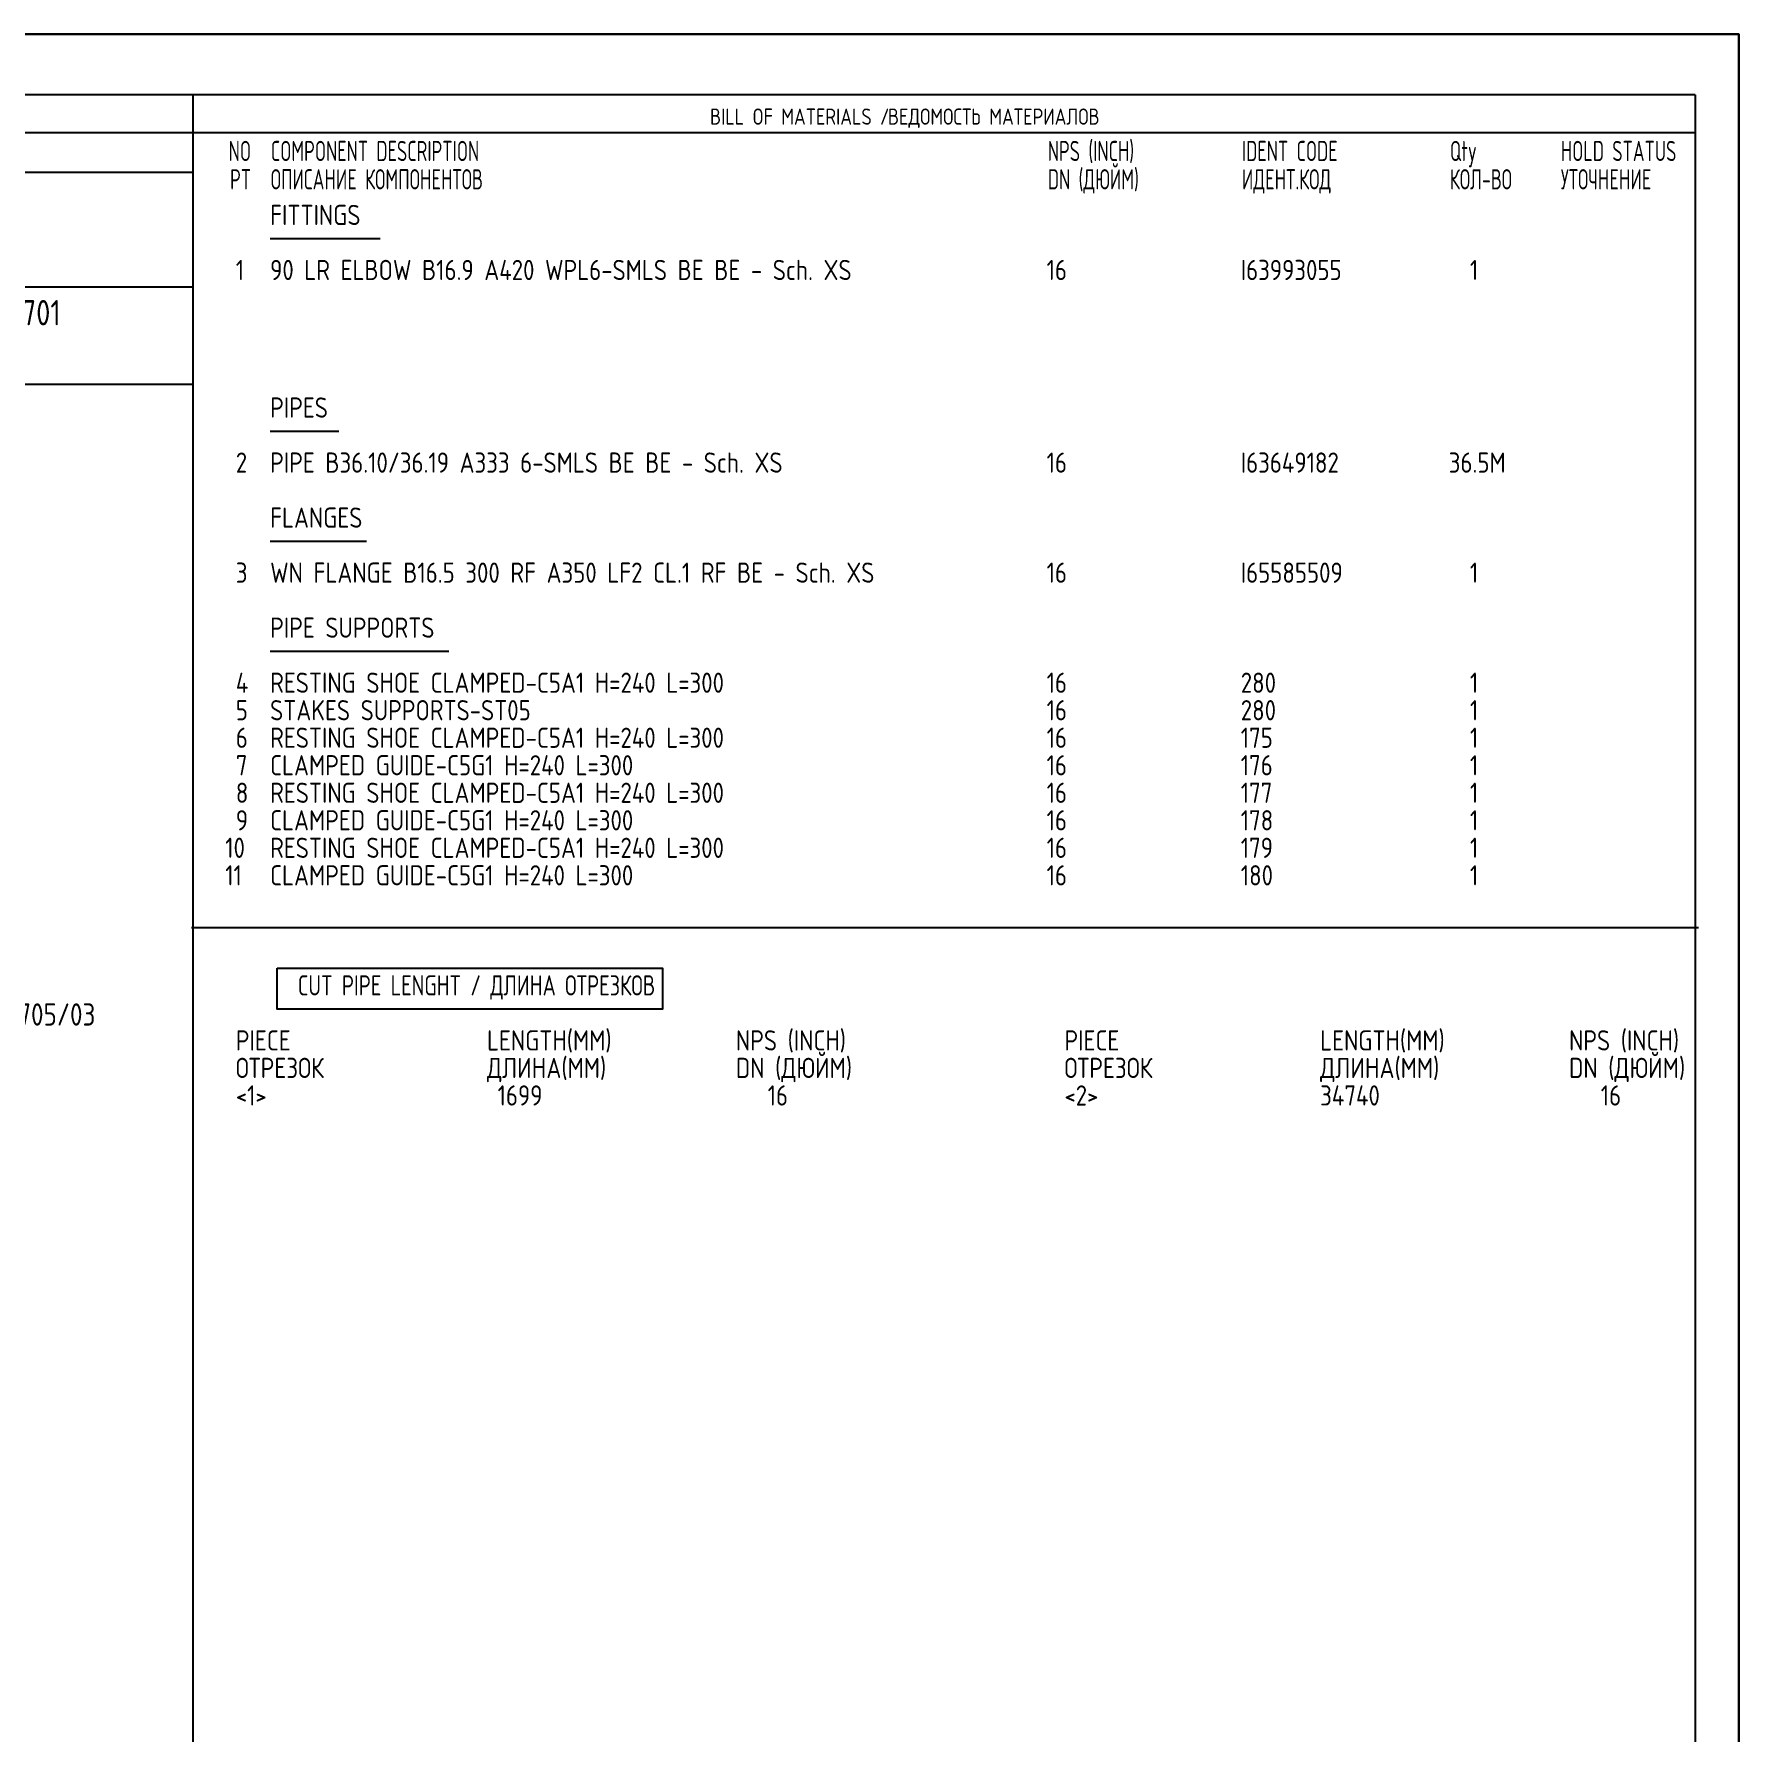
# Model space of a CAD drawing. Extents: x 0 to 594, y 0 to 420.
# Drawn here: x 383.2 to 594, y 210 to 420 of the extents above; entities that cross this region are included whole.
import ezdxf
from ezdxf.enums import TextEntityAlignment as Align

# ---------------------------------------------------------------- set-up
doc = ezdxf.new("R2010")
doc.units = 0
doc.header["$MEASUREMENT"] = 0
doc.linetypes.add('BORDER_2012_SLN$0$8001.Solid', pattern=[0])
for name, color, linetype in [('BORDER_2012_SLN$0$2', 7, 'Continuous'), ('BORDER_2012_SLN$0$GT_1', 7, 'Continuous'), ('GT_1', 7, 'Continuous')]:
    doc.layers.add(name, color=color, linetype=linetype)
for name, color, linetype, lineweight in [('BORDER_2012_SLN$0$BG_Level_1', 7, 'BORDER_2012_SLN$0$8001.Solid', 25), ('BORDER_2012_SLN$0$Level_1', 7, 'BORDER_2012_SLN$0$8001.Solid', 25), ('BORDER_2012_SLN$0$Level_18', 7, 'BORDER_2012_SLN$0$8001.Solid', 25)]:
    doc.layers.add(name, color=color, linetype=linetype, lineweight=lineweight)
doc.styles.add('BORDER_2012_SLN$0$GOST type A', font='GOST type A')
doc.styles.add('BORDER_2012_SLN$0$HTX1', font='')
doc.styles.add('HTX1', font='')
doc.styles.get('BORDER_2012_SLN$0$HTX1').set_extended_font_data('GOST type A')
doc.styles.get('HTX1').set_extended_font_data('GOST type A')

# ---------------------------------------------------------------- blocks, each defined once
blk = doc.blocks.new('BORDER_2012_SLN')
at = {"layer": 'BORDER_2012_SLN$0$2'}
blk.add_line((162.42, 407.85), (588.6, 407.85), dxfattribs=at)
at = {"layer": 'BORDER_2012_SLN$0$Level_1', "color": 7, "lineweight": -3}
for p, q in [((588.6, 412.5), (25.4, 412.5)), ((402.9, 7.5), (402.9, 412.5)), ((588.6, 412.5), (588.6, 7.5)), ((402.75, 402.9), (188.39, 402.9)), ((402.9, 388.7), (162.37, 388.68)), ((402.9, 376.7), (25.4, 376.7))]:
    blk.add_line(p, q, dxfattribs=at)
at = {"layer": 'BORDER_2012_SLN$0$Level_18', "color": 7, "lineweight": -3, "flags": 128}
blk.add_lwpolyline([(0, 0), (0, 420), (594, 420), (594, 0)], close=True, dxfattribs=at)
at = {"layer": 'BORDER_2012_SLN$0$BG_Level_1', "color": 7, "style": 'BORDER_2012_SLN$0$GOST type A'}
for s, p in [('BILL OF MATERIALS / ', (466.8, 408.8)), ('ВЕДОМОСТЬ МАТЕРИАЛОВ', (488.8, 408.8))]:
    blk.add_text(s, height=2, dxfattribs=at).set_placement(p)
at = {"layer": 'BORDER_2012_SLN$0$GT_1', "style": 'BORDER_2012_SLN$0$HTX1', "width": 0.8}
for s, p in [('NO', (410.06, 404.3)), ('PT', (410.06, 400.8))]:
    blk.add_text(s, height=2.5, dxfattribs=at).set_placement(p, align=Align.RIGHT)
for s, p in [('COMPONENT DESCRIPTION', (412.5, 404.3)), ('NPS (INCH)', (508.56, 404.3)), ('IDENT CODE', (532.56, 404.3)), ('Qty', (558.27, 404.3)), ('HOLD STATUS', (571.99, 404.3)), ('ОПИСАНИЕ КОМПОНЕНТОВ', (412.5, 400.8)), ('DN (ДЮЙМ)', (508.56, 400.8)), ('ИДЕНТ.КОД', (532.56, 400.8)), ('КОЛ-ВО', (558.27, 400.8)), ('УТОЧНЕНИЕ', (571.99, 400.8))]:
    blk.add_text(s, height=2.5, dxfattribs=at).set_placement(p)

msp = doc.modelspace()

# ---------------------------------------------------------------- linework, layer by layer
at = {"layer": 'GT_1', "flags": 128}
for points in [[(0, 0), (594, 0), (594, 420), (0, 420), (0, 0)], [(426.014, 394.704), (412.414, 394.704)], [(420.914, 370.895), (412.414, 370.895)], [(424.314, 357.289), (412.414, 357.289)], [(434.514, 343.684), (412.414, 343.684)], [(402.7, 309.559), (589, 309.559)], [(413.271, 304.514), (460.914, 304.514), (460.914, 299.466), (413.271, 299.466), (413.271, 304.514)]]:
    msp.add_lwpolyline(points, dxfattribs=at)

# ---------------------------------------------------------------- block references
at = {"linetype": 'Continuous'}
msp.add_blockref('BORDER_2012_SLN', (0, 0), dxfattribs=at)

# ---------------------------------------------------------------- texts
at = {"layer": 'GT_1', "style": 'HTX1'}
for s, height, width, p in [('FITTINGS', 2.5, 1.02, (412.414, 396.395)), ('  1', 2.5, 1.02, (405.557, 389.592)), ('90 LR ELBOW B16.9 A420 WPL6-SMLS BE BE - Sch. XS', 2.5, 1.02, (412.414, 389.592)), ('16', 2.5, 1.02, (508.414, 389.592)), ('I63993055', 2.5, 1.02, (532.414, 389.592)), ('  1', 2.5, 1.02, (558.129, 389.592)), ('SLN-2725-8765-25-F-2701', 3.125, 1.02, (345, 384)), ('PIPES', 2.5, 1.02, (412.414, 372.585)), ('  2', 2.5, 1.02, (405.557, 365.782)), ('PIPE B36.10/36.19 A333 6-SMLS BE BE - Sch. XS', 2.5, 1.02, (412.414, 365.782)), ('16', 2.5, 1.02, (508.414, 365.782)), ('I63649182', 2.5, 1.02, (532.414, 365.782)), ('36.5M', 2.5, 1.02, (558.129, 365.782)), ('FLANGES', 2.5, 1.02, (412.414, 358.98)), ('  3', 2.5, 1.02, (405.557, 352.177)), ('WN FLANGE B16.5 300 RF A350 LF2 CL.1 RF BE - Sch. XS', 2.5, 1.02, (412.414, 352.177)), ('16', 2.5, 1.02, (508.414, 352.177)), ('I65585509', 2.5, 1.02, (532.414, 352.177)), ('  1', 2.5, 1.02, (558.129, 352.177)), ('PIPE SUPPORTS', 2.5, 1.02, (412.414, 345.374)), ('  4', 2.5, 1.02, (405.557, 338.571)), ('RESTING SHOE CLAMPED-C5A1 H=240 L=300', 2.5, 1.02, (412.414, 338.571)), ('16', 2.5, 1.02, (508.414, 338.571)), ('280', 2.5, 1.02, (532.414, 338.571)), ('  1', 2.5, 1.02, (558.129, 338.571)), ('  5', 2.5, 1.02, (405.557, 335.17)), ('STAKES SUPPORTS-ST05', 2.5, 1.02, (412.414, 335.17)), ('16', 2.5, 1.02, (508.414, 335.17)), ('280', 2.5, 1.02, (532.414, 335.17)), ('  1', 2.5, 1.02, (558.129, 335.17)), ('  6', 2.5, 1.02, (405.557, 331.769)), ('RESTING SHOE CLAMPED-C5A1 H=240 L=300', 2.5, 1.02, (412.414, 331.769)), ('16', 2.5, 1.02, (508.414, 331.769)), ('175', 2.5, 1.02, (532.414, 331.769)), ('  1', 2.5, 1.02, (558.129, 331.769)), ('  7', 2.5, 1.02, (405.557, 328.367)), ('CLAMPED GUIDE-C5G1 H=240 L=300', 2.5, 1.02, (412.414, 328.367)), ('16', 2.5, 1.02, (508.414, 328.367)), ('176', 2.5, 1.02, (532.414, 328.367)), ('  1', 2.5, 1.02, (558.129, 328.367)), ('  8', 2.5, 1.02, (405.557, 324.966)), ('RESTING SHOE CLAMPED-C5A1 H=240 L=300', 2.5, 1.02, (412.414, 324.966)), ('16', 2.5, 1.02, (508.414, 324.966)), ('177', 2.5, 1.02, (532.414, 324.966)), ('  1', 2.5, 1.02, (558.129, 324.966)), ('  9', 2.5, 1.02, (405.557, 321.565)), ('CLAMPED GUIDE-C5G1 H=240 L=300', 2.5, 1.02, (412.414, 321.565)), ('16', 2.5, 1.02, (508.414, 321.565)), ('178', 2.5, 1.02, (532.414, 321.565)), ('  1', 2.5, 1.02, (558.129, 321.565)), (' 10', 2.5, 1.02, (405.557, 318.163)), ('RESTING SHOE CLAMPED-C5A1 H=240 L=300', 2.5, 1.02, (412.414, 318.163)), ('16', 2.5, 1.02, (508.414, 318.163)), ('179', 2.5, 1.02, (532.414, 318.163)), ('  1', 2.5, 1.02, (558.129, 318.163)), (' 11', 2.5, 1.02, (405.557, 314.762)), ('CLAMPED GUIDE-C5G1 H=240 L=300', 2.5, 1.02, (412.414, 314.762)), ('16', 2.5, 1.02, (508.414, 314.762)), ('180', 2.5, 1.02, (532.414, 314.762)), ('  1', 2.5, 1.02, (558.129, 314.762)), ('CUT PIPE LENGHT / ДЛИНА ОТРЕЗКОВ', 2.5, 0.9, (415.843, 301.156)), ('8765-5102-3CL1FP-PR/8705/03', 2.75, 1.02, (347.7, 297.433)), ('  PIECE', 2.5, 1.02, (405.557, 294.354)), ('    LENGTH(MM)', 2.5, 1.02, (434, 294.354)), ('NPS (INCH)', 2.5, 1.02, (470, 294.354)), ('  PIECE', 2.5, 1.02, (508, 294.354)), ('    LENGTH(MM)', 2.5, 1.02, (537, 294.354)), ('NPS (INCH)', 2.5, 1.02, (573, 294.354)), ('  ОТРЕЗОК', 2.5, 1.02, (405.557, 290.952)), ('    ДЛИНА(MM)', 2.5, 1.02, (434, 290.952)), ('DN (ДЮЙМ)', 2.5, 1.02, (470, 290.952)), ('  ОТРЕЗОК', 2.5, 1.02, (508, 290.952)), ('    ДЛИНА(MM)', 2.5, 1.02, (537, 290.952)), ('DN (ДЮЙМ)', 2.5, 1.02, (573, 290.952)), ('  <1>', 2.5, 1.02, (405.557, 287.551)), ('     1699', 2.5, 1.02, (434, 287.551)), ('   16', 2.5, 1.02, (470, 287.551)), ('  <2>', 2.5, 1.02, (508, 287.551)), ('    34740', 2.5, 1.02, (537, 287.551)), ('   16', 2.5, 1.02, (573, 287.551))]:
    msp.add_text(s, height=height, dxfattribs=dict(at, width=width)).set_placement(p)

doc.saveas('drawing.dxf')
